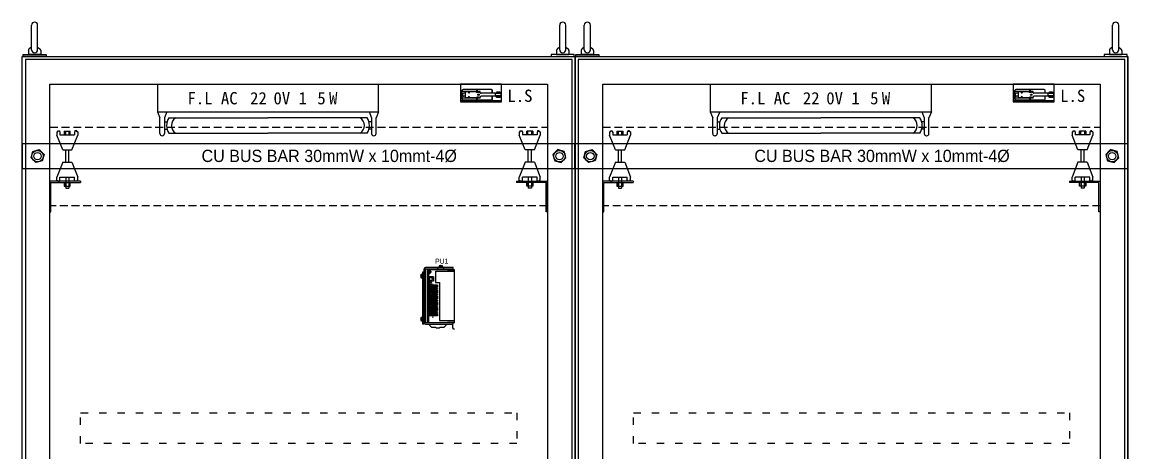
# Model space of a CAD drawing. Header units: millimetres. Extents: x 14879 to 38758, y -20740 to 1136.
# Drawn here: x 34917 to 36717, y -3165 to -2464 of the extents above; entities that cross this region are included whole.
import ezdxf
from ezdxf.enums import TextEntityAlignment as Align

# ---------------------------------------------------------------- set-up
doc = ezdxf.new("R2010")
doc.units = ezdxf.units.MM
for name, pattern in [('ACAD_ISO03W100', [30, 12, -18]), ('CENTER', [50.8, 31.75, -6.35, 6.35, -6.35]), ('DASHED', [19.05, 12.7, -6.35])]:
    doc.linetypes.add(name, pattern=pattern)
doc.layers.add('04部品記号', color=3, linetype='Continuous')
for name, color, linetype, lineweight in [('Z_OM_CENTER', 2, 'CENTER', 13), ('Z_OM_OUTLINE', 7, 'Continuous', 30), ('Z_OM_THIN_LINE', 2, 'Continuous', 13)]:
    doc.layers.add(name, color=color, linetype=linetype, lineweight=lineweight)
doc.styles.get("Standard").update_dxf_attribs({"font": ''})
doc.styles.add('ＭＳＰゴシック', font='MS PGothic.ttf')
doc.styles.get('Standard').set_extended_font_data('SimSun')

msp = doc.modelspace()

# ---------------------------------------------------------------- linework, layer by layer
for p, q in [((34932.11, -2508.55), (34932.11, -2468.55)), ((34942.11, -2508.55), (34942.11, -2468.55)), ((35792.11, -2508.55), (35792.11, -2468.55)), ((35802.11, -2508.55), (35802.11, -2468.55)), ((35832.11, -2508.55), (35832.11, -2468.55)), ((35842.11, -2508.55), (35842.11, -2468.55)), ((36692.11, -2508.55), (36692.11, -2468.55)), ((36702.11, -2508.55), (36702.11, -2468.55)), ((34917.11, -2519.49), (35817.11, -2519.49)), ((34917.11, -4519.49), (34917.11, -2519.49)), ((34917.11, -2519.49), (35817.11, -2519.49)), ((34927.11, -2509.9), (34927.11, -2516.47)), ((34947.11, -2516.47), (34927.11, -2516.47)), ((34947.11, -2516.47), (34927.11, -2516.47)), ((34927.11, -2516.47), (34947.11, -2516.47)), ((34927.11, -2516.47), (34947.11, -2516.47)), ((34932.11, -2504.57), (34928.37, -2506.99)), ((34942.11, -2504.57), (34945.86, -2506.99)), ((34947.11, -2509.9), (34947.11, -2516.47)), ((35815.83, -2516.47), (35778.4, -2516.47)), ((35778.4, -2516.47), (35778.4, -2519.49)), ((35778.4, -2519.49), (35815.83, -2519.49)), ((35787.11, -2509.9), (35787.11, -2516.47)), ((35787.11, -2516.47), (35807.11, -2516.47)), ((35787.11, -2516.47), (35807.11, -2516.47)), ((35807.11, -2516.47), (35787.11, -2516.47)), ((35807.11, -2516.47), (35787.11, -2516.47)), ((35792.11, -2504.57), (35788.37, -2506.99)), ((35802.11, -2504.57), (35805.86, -2506.99)), ((35807.11, -2509.9), (35807.11, -2516.47)), ((35815.83, -2519.49), (35815.83, -2516.47)), ((35817.11, -2519.49), (35817.11, -4474.49)), ((35817.11, -4519.49), (35817.11, -2519.49)), ((35817.11, -2519.49), (36717.11, -2519.49)), ((35817.11, -4519.49), (35817.11, -2519.49)), ((35817.11, -2519.49), (36717.11, -2519.49)), ((35827.11, -2509.9), (35827.11, -2516.47)), ((35847.11, -2516.47), (35827.11, -2516.47)), ((35847.11, -2516.47), (35827.11, -2516.47)), ((35827.11, -2516.47), (35847.11, -2516.47)), ((35827.11, -2516.47), (35847.11, -2516.47)), ((35832.11, -2504.57), (35828.37, -2506.99)), ((35842.11, -2504.57), (35845.86, -2506.99)), ((35847.11, -2509.9), (35847.11, -2516.47)), ((36715.83, -2516.47), (36678.4, -2516.47)), ((36678.4, -2516.47), (36678.4, -2519.49)), ((36678.4, -2519.49), (36715.83, -2519.49)), ((36687.11, -2509.9), (36687.11, -2516.47)), ((36687.11, -2516.47), (36707.11, -2516.47)), ((36687.11, -2516.47), (36707.11, -2516.47)), ((36707.11, -2516.47), (36687.11, -2516.47)), ((36707.11, -2516.47), (36687.11, -2516.47)), ((36692.11, -2504.57), (36688.37, -2506.99)), ((36702.11, -2504.57), (36705.86, -2506.99)), ((36707.11, -2509.9), (36707.11, -2516.47)), ((36715.83, -2519.49), (36715.83, -2516.47)), ((36717.11, -2519.49), (36717.11, -4474.49)), ((36717.11, -4519.49), (36717.11, -2519.49)), ((35812.11, -2524.49), (34922.11, -2524.49)), ((34922.11, -2524.49), (34922.11, -4514.49)), ((35812.11, -4514.49), (35812.11, -2524.49)), ((36712.11, -2524.49), (35822.11, -2524.49)), ((35822.11, -2524.49), (35822.11, -4514.49)), ((36712.11, -4514.49), (36712.11, -2524.49)), ((34962.11, -2564.49), (35772.11, -2564.49)), ((34962.11, -4474.49), (34962.11, -2564.49)), ((35137.11, -2564.49), (35137.11, -2609.49)), ((35137.11, -2564.49), (35497.11, -2564.49)), ((35497.11, -2609.49), (35497.11, -2564.49)), ((35697.21, -2564.49), (35630.31, -2564.49)), ((35630.31, -2564.49), (35630.31, -2593.31)), ((35697.21, -2593.31), (35697.21, -2564.49)), ((35772.11, -2564.49), (35772.11, -4474.49)), ((35862.11, -2564.49), (36672.11, -2564.49)), ((35862.11, -4474.49), (35862.11, -2564.49)), ((36037.11, -2564.49), (36037.11, -2609.49)), ((36037.11, -2564.49), (36397.11, -2564.49)), ((36397.11, -2609.49), (36397.11, -2564.49)), ((36597.21, -2564.49), (36530.31, -2564.49)), ((36530.31, -2564.49), (36530.31, -2593.31)), ((36597.21, -2593.31), (36597.21, -2564.49)), ((36672.11, -2564.49), (36672.11, -4474.49)), ((35630.31, -2591.31), (35697.21, -2591.31)), ((36530.31, -2591.31), (36597.21, -2591.31)), ((35137.11, -2609.49), (35497.11, -2609.49)), ((35137.11, -2609.49), (35141.12, -2619.49)), ((35152.53, -2609.49), (35148.52, -2619.49)), ((35481.7, -2609.49), (35485.71, -2619.49)), ((35497.11, -2609.49), (35493.11, -2619.49)), ((35630.31, -2593.31), (35697.21, -2593.31)), ((36037.11, -2609.49), (36397.11, -2609.49)), ((36037.11, -2609.49), (36041.12, -2619.49)), ((36052.53, -2609.49), (36048.52, -2619.49)), ((36381.7, -2609.49), (36385.71, -2619.49)), ((36397.11, -2609.49), (36393.11, -2619.49)), ((36530.31, -2593.31), (36597.21, -2593.31)), ((35141.12, -2645.13), (35141.12, -2619.49)), ((35148.52, -2619.49), (35148.52, -2645.13)), ((35148.52, -2626.12), (35152.84, -2626.12)), ((35155.81, -2619.49), (35317.11, -2619.49)), ((35478.42, -2619.49), (35317.11, -2619.49)), ((35485.71, -2626.12), (35481.38, -2626.12)), ((35485.71, -2619.49), (35485.71, -2645.13)), ((35493.11, -2645.13), (35493.11, -2619.49)), ((36041.12, -2645.13), (36041.12, -2619.49)), ((36048.52, -2619.49), (36048.52, -2645.13)), ((36048.52, -2626.12), (36052.84, -2626.12)), ((36055.81, -2619.49), (36217.11, -2619.49)), ((36378.42, -2619.49), (36217.11, -2619.49)), ((36385.71, -2626.12), (36381.38, -2626.12)), ((36385.71, -2619.49), (36385.71, -2645.13)), ((36393.11, -2645.13), (36393.11, -2619.49)), ((35148.52, -2637.86), (35152.84, -2637.86)), ((35155.81, -2644.49), (35317.11, -2644.49)), ((35478.42, -2644.49), (35317.11, -2644.49)), ((35485.71, -2637.86), (35481.38, -2637.86)), ((36048.52, -2637.86), (36052.84, -2637.86)), ((36055.81, -2644.49), (36217.11, -2644.49)), ((36378.42, -2644.49), (36217.11, -2644.49)), ((36385.71, -2637.86), (36381.38, -2637.86)), ((35816.82, -2661.88), (34916.82, -2661.88)), ((34916.82, -2661.88), (34916.82, -2701.88)), ((35145.02, -2648.63), (35144.62, -2648.63)), ((35489.21, -2648.63), (35489.61, -2648.63)), ((35816.82, -2701.88), (35816.82, -2661.88)), ((35816.82, -2661.88), (35816.82, -2701.88)), ((36716.82, -2661.88), (35816.82, -2661.88)), ((35816.82, -2661.88), (35816.82, -2701.88)), ((36045.02, -2648.63), (36044.62, -2648.63)), ((36389.21, -2648.63), (36389.61, -2648.63)), ((36716.82, -2701.88), (36716.82, -2661.88)), ((36716.82, -2661.88), (36716.82, -2701.88)), ((34916.82, -2701.88), (35816.82, -2701.88)), ((35816.82, -2701.88), (36716.82, -2701.88))]:
    msp.add_line(p, q)
at = {"color": 7, "linetype": 'Continuous'}
for p, q in [((35680.9, -2573.31), (35634.75, -2573.31)), ((35680.87, -2573.18), (35634.78, -2573.18)), ((35657.24, -2576.01), (35657.24, -2573.91)), ((35658.35, -2576.01), (35658.35, -2573.91)), ((36580.9, -2573.31), (36534.75, -2573.31)), ((36580.87, -2573.18), (36534.78, -2573.18)), ((36557.24, -2576.01), (36557.24, -2573.91)), ((36558.35, -2576.01), (36558.35, -2573.91)), ((35633.23, -2589.08), (35633.23, -2574.73)), ((35633.35, -2589.11), (35633.35, -2574.71)), ((35662.33, -2576.61), (35633.35, -2576.61)), ((35662.33, -2587.21), (35633.35, -2587.21)), ((35634.39, -2583.41), (35634.39, -2580.41)), ((35680.9, -2590.51), (35634.75, -2590.51)), ((35680.87, -2590.63), (35634.78, -2590.63)), ((35638.82, -2579.41), (35635.39, -2579.41)), ((35638.82, -2584.41), (35635.39, -2584.41)), ((35638.82, -2576.86), (35643.32, -2576.86)), ((35638.82, -2579.41), (35638.82, -2576.86)), ((35638.82, -2583.71), (35638.82, -2580.11)), ((35638.82, -2586.96), (35638.82, -2584.41)), ((35643.32, -2586.96), (35638.82, -2586.96)), ((35643.03, -2576.81), (35643.03, -2576.61)), ((35645.63, -2576.81), (35643.03, -2576.81)), ((35643.03, -2587.21), (35643.03, -2587.01)), ((35645.63, -2587.01), (35643.03, -2587.01)), ((35643.32, -2577.91), (35643.32, -2576.81)), ((35643.32, -2585.91), (35643.32, -2587.01)), ((35645.32, -2577.91), (35645.32, -2576.81)), ((35645.32, -2576.86), (35655.51, -2576.86)), ((35645.32, -2585.91), (35645.32, -2587.01)), ((35655.51, -2586.96), (35645.32, -2586.96)), ((35645.63, -2576.81), (35645.63, -2576.61)), ((35645.63, -2587.21), (35645.63, -2587.01)), ((35650.57, -2576.81), (35650.57, -2576.61)), ((35653.17, -2576.81), (35650.57, -2576.81)), ((35653.17, -2587.01), (35650.57, -2587.01)), ((35650.57, -2587.21), (35650.57, -2587.01)), ((35653.17, -2576.81), (35653.17, -2576.61)), ((35653.17, -2587.21), (35653.17, -2587.01)), ((35657.24, -2589.91), (35657.24, -2587.81)), ((35657.79, -2577.91), (35659.82, -2577.91)), ((35659.82, -2585.91), (35657.79, -2585.91)), ((35658.35, -2589.91), (35658.35, -2587.81)), ((35662.83, -2578.71), (35662.83, -2577.11)), ((35662.83, -2586.71), (35662.83, -2585.1)), ((35695.67, -2579.36), (35664.26, -2579.36)), ((35695.67, -2584.46), (35664.26, -2584.46)), ((35682.3, -2579.36), (35682.3, -2574.71)), ((35682.3, -2589.11), (35682.3, -2584.46)), ((35682.42, -2579.36), (35682.42, -2574.73)), ((35682.42, -2589.08), (35682.42, -2584.46)), ((35687.32, -2583.91), (35687.32, -2579.91)), ((35696.82, -2579.91), (35687.32, -2579.91)), ((35696.82, -2583.91), (35687.32, -2583.91)), ((35695.82, -2579.46), (35688.32, -2579.46)), ((35688.32, -2579.91), (35688.32, -2579.46)), ((35688.32, -2584.36), (35688.32, -2583.91)), ((35695.82, -2584.36), (35688.32, -2584.36)), ((35695.67, -2578.36), (35688.47, -2578.36)), ((35688.47, -2579.36), (35688.47, -2578.36)), ((35688.47, -2585.46), (35688.47, -2584.46)), ((35695.67, -2585.46), (35688.47, -2585.46)), ((35694.57, -2577.86), (35689.57, -2577.86)), ((35689.57, -2578.36), (35689.57, -2577.86)), ((35694.5, -2586.36), (35689.63, -2586.36)), ((35694.57, -2578.36), (35694.57, -2577.86)), ((35695.67, -2579.46), (35695.67, -2578.36)), ((35695.67, -2585.46), (35695.67, -2584.36)), ((35695.82, -2579.91), (35695.82, -2579.46)), ((35695.82, -2584.36), (35695.82, -2583.91)), ((35696.82, -2583.91), (35696.82, -2579.91)), ((36533.23, -2589.08), (36533.23, -2574.73)), ((36533.35, -2589.11), (36533.35, -2574.71)), ((36562.33, -2576.61), (36533.35, -2576.61)), ((36562.33, -2587.21), (36533.35, -2587.21)), ((36534.39, -2583.41), (36534.39, -2580.41)), ((36580.9, -2590.51), (36534.75, -2590.51)), ((36580.87, -2590.63), (36534.78, -2590.63)), ((36538.82, -2579.41), (36535.39, -2579.41)), ((36538.82, -2584.41), (36535.39, -2584.41)), ((36538.82, -2576.86), (36543.32, -2576.86)), ((36538.82, -2579.41), (36538.82, -2576.86)), ((36538.82, -2583.71), (36538.82, -2580.11)), ((36538.82, -2586.96), (36538.82, -2584.41)), ((36543.32, -2586.96), (36538.82, -2586.96)), ((36543.03, -2576.81), (36543.03, -2576.61)), ((36545.63, -2576.81), (36543.03, -2576.81)), ((36543.03, -2587.21), (36543.03, -2587.01)), ((36545.63, -2587.01), (36543.03, -2587.01)), ((36543.32, -2577.91), (36543.32, -2576.81)), ((36543.32, -2585.91), (36543.32, -2587.01)), ((36545.32, -2577.91), (36545.32, -2576.81)), ((36545.32, -2576.86), (36555.51, -2576.86)), ((36545.32, -2585.91), (36545.32, -2587.01)), ((36555.51, -2586.96), (36545.32, -2586.96)), ((36545.63, -2576.81), (36545.63, -2576.61)), ((36545.63, -2587.21), (36545.63, -2587.01)), ((36550.57, -2576.81), (36550.57, -2576.61)), ((36553.17, -2576.81), (36550.57, -2576.81)), ((36553.17, -2587.01), (36550.57, -2587.01)), ((36550.57, -2587.21), (36550.57, -2587.01)), ((36553.17, -2576.81), (36553.17, -2576.61)), ((36553.17, -2587.21), (36553.17, -2587.01)), ((36557.24, -2589.91), (36557.24, -2587.81)), ((36557.79, -2577.91), (36559.82, -2577.91)), ((36559.82, -2585.91), (36557.79, -2585.91)), ((36558.35, -2589.91), (36558.35, -2587.81)), ((36562.83, -2578.71), (36562.83, -2577.11)), ((36562.83, -2586.71), (36562.83, -2585.1)), ((36595.67, -2579.36), (36564.26, -2579.36)), ((36595.67, -2584.46), (36564.26, -2584.46)), ((36582.3, -2579.36), (36582.3, -2574.71)), ((36582.3, -2589.11), (36582.3, -2584.46)), ((36582.42, -2579.36), (36582.42, -2574.73)), ((36582.42, -2589.08), (36582.42, -2584.46)), ((36587.32, -2583.91), (36587.32, -2579.91)), ((36596.82, -2579.91), (36587.32, -2579.91)), ((36596.82, -2583.91), (36587.32, -2583.91)), ((36595.82, -2579.46), (36588.32, -2579.46)), ((36588.32, -2579.91), (36588.32, -2579.46)), ((36588.32, -2584.36), (36588.32, -2583.91)), ((36595.82, -2584.36), (36588.32, -2584.36)), ((36595.67, -2578.36), (36588.47, -2578.36)), ((36588.47, -2579.36), (36588.47, -2578.36)), ((36588.47, -2585.46), (36588.47, -2584.46)), ((36595.67, -2585.46), (36588.47, -2585.46)), ((36594.57, -2577.86), (36589.57, -2577.86)), ((36589.57, -2578.36), (36589.57, -2577.86)), ((36594.5, -2586.36), (36589.63, -2586.36)), ((36594.57, -2578.36), (36594.57, -2577.86)), ((36595.67, -2579.46), (36595.67, -2578.36)), ((36595.67, -2585.46), (36595.67, -2584.36)), ((36595.82, -2579.91), (36595.82, -2579.46)), ((36595.82, -2584.36), (36595.82, -2583.91)), ((36596.82, -2583.91), (36596.82, -2579.91))]:
    msp.add_line(p, q, dxfattribs=at)
at = {"color": 3}
for p, q in [((34973.37, -2642.2), (34973.37, -2647.8)), ((34973.37, -2642.2), (34974.98, -2642.2)), ((34974.98, -2640.88), (34977.59, -2640.88)), ((34974.98, -2642.2), (34974.98, -2640.88)), ((34977.59, -2640.88), (34977.59, -2642.2)), ((34977.59, -2642.2), (34978.34, -2642.2)), ((34978.34, -2642.2), (34978.34, -2647.46)), ((34985.24, -2641.46), (34985.24, -2647.46)), ((34985.24, -2641.46), (34995.24, -2641.46)), ((34987.24, -2641.46), (34987.24, -2647.46)), ((34993.24, -2647.46), (34993.24, -2641.46)), ((34995.24, -2647.46), (34995.24, -2641.46)), ((35002.9, -2642.2), (35002.14, -2642.2)), ((35002.14, -2642.2), (35002.14, -2647.46)), ((35002.9, -2640.88), (35002.9, -2642.2)), ((35005.76, -2640.88), (35002.9, -2640.88)), ((35005.76, -2642.2), (35005.76, -2640.88)), ((35007.37, -2642.2), (35005.76, -2642.2)), ((35007.37, -2642.2), (35007.37, -2647.8)), ((35007.37, -2642.2), (35007.37, -2647.8)), ((35726.26, -2642.2), (35726.26, -2647.8)), ((35726.26, -2642.2), (35726.26, -2647.8)), ((35726.26, -2642.2), (35727.87, -2642.2)), ((35727.87, -2640.88), (35730.73, -2640.88)), ((35727.87, -2642.2), (35727.87, -2640.88)), ((35730.73, -2640.88), (35730.73, -2642.2)), ((35730.73, -2642.2), (35731.49, -2642.2)), ((35731.49, -2642.2), (35731.49, -2647.46)), ((35738.39, -2647.46), (35738.39, -2641.46)), ((35748.39, -2641.46), (35738.39, -2641.46)), ((35740.39, -2647.46), (35740.39, -2641.46)), ((35746.39, -2641.46), (35746.39, -2647.46)), ((35748.39, -2641.46), (35748.39, -2647.46)), ((35756.05, -2642.2), (35755.29, -2642.2)), ((35755.29, -2642.2), (35755.29, -2647.46)), ((35758.65, -2640.88), (35756.05, -2640.88)), ((35756.05, -2640.88), (35756.05, -2642.2)), ((35758.65, -2642.2), (35758.65, -2640.88)), ((35760.26, -2642.2), (35758.65, -2642.2)), ((35760.26, -2642.2), (35760.26, -2647.8)), ((35873.37, -2642.2), (35873.37, -2647.8)), ((35873.37, -2642.2), (35874.98, -2642.2)), ((35874.98, -2640.88), (35877.59, -2640.88)), ((35874.98, -2642.2), (35874.98, -2640.88)), ((35877.59, -2640.88), (35877.59, -2642.2)), ((35877.59, -2642.2), (35878.34, -2642.2)), ((35878.34, -2642.2), (35878.34, -2647.46)), ((35885.24, -2641.46), (35885.24, -2647.46)), ((35885.24, -2641.46), (35895.24, -2641.46)), ((35887.24, -2641.46), (35887.24, -2647.46)), ((35893.24, -2647.46), (35893.24, -2641.46)), ((35895.24, -2647.46), (35895.24, -2641.46)), ((35902.9, -2642.2), (35902.14, -2642.2)), ((35902.14, -2642.2), (35902.14, -2647.46)), ((35902.9, -2640.88), (35902.9, -2642.2)), ((35905.76, -2640.88), (35902.9, -2640.88)), ((35905.76, -2642.2), (35905.76, -2640.88)), ((35907.37, -2642.2), (35905.76, -2642.2)), ((35907.37, -2642.2), (35907.37, -2647.8)), ((35907.37, -2642.2), (35907.37, -2647.8)), ((36626.26, -2642.2), (36626.26, -2647.8)), ((36626.26, -2642.2), (36626.26, -2647.8)), ((36626.26, -2642.2), (36627.87, -2642.2)), ((36627.87, -2640.88), (36630.73, -2640.88)), ((36627.87, -2642.2), (36627.87, -2640.88)), ((36630.73, -2640.88), (36630.73, -2642.2)), ((36630.73, -2642.2), (36631.49, -2642.2)), ((36631.49, -2642.2), (36631.49, -2647.46)), ((36638.39, -2647.46), (36638.39, -2641.46)), ((36648.39, -2641.46), (36638.39, -2641.46)), ((36640.39, -2647.46), (36640.39, -2641.46)), ((36646.39, -2641.46), (36646.39, -2647.46)), ((36648.39, -2641.46), (36648.39, -2647.46)), ((36656.05, -2642.2), (36655.29, -2642.2)), ((36655.29, -2642.2), (36655.29, -2647.46)), ((36658.65, -2640.88), (36656.05, -2640.88)), ((36656.05, -2640.88), (36656.05, -2642.2)), ((36658.65, -2642.2), (36658.65, -2640.88)), ((36660.26, -2642.2), (36658.65, -2642.2)), ((36660.26, -2642.2), (36660.26, -2647.8)), ((34982.87, -2671.88), (34973.37, -2647.8)), ((34978.34, -2647.46), (35002.14, -2647.46)), ((34997.87, -2671.88), (35007.37, -2647.8)), ((35735.76, -2671.88), (35726.26, -2647.8)), ((35755.29, -2647.46), (35731.49, -2647.46)), ((35750.76, -2671.88), (35760.26, -2647.8)), ((35882.87, -2671.88), (35873.37, -2647.8)), ((35878.34, -2647.46), (35902.14, -2647.46)), ((35897.87, -2671.88), (35907.37, -2647.8)), ((36635.76, -2671.88), (36626.26, -2647.8)), ((36655.29, -2647.46), (36631.49, -2647.46)), ((36650.76, -2671.88), (36660.26, -2647.8)), ((34982.87, -2671.88), (34997.87, -2671.88)), ((34987.74, -2691.88), (34987.74, -2671.88)), ((34992.74, -2691.88), (34992.74, -2671.88)), ((35750.76, -2671.88), (35735.76, -2671.88)), ((35740.89, -2691.88), (35740.89, -2671.88)), ((35745.89, -2691.88), (35745.89, -2671.88)), ((35882.87, -2671.88), (35897.87, -2671.88)), ((35887.74, -2691.88), (35887.74, -2671.88)), ((35892.74, -2691.88), (35892.74, -2671.88)), ((36650.76, -2671.88), (36635.76, -2671.88)), ((36640.89, -2691.88), (36640.89, -2671.88)), ((36645.89, -2691.88), (36645.89, -2671.88)), ((34982.87, -2691.88), (34973.37, -2715.95)), ((34982.87, -2691.88), (34997.87, -2691.88)), ((34997.87, -2691.88), (35007.37, -2715.95)), ((35735.76, -2691.88), (35726.26, -2715.95)), ((35750.76, -2691.88), (35735.76, -2691.88)), ((35750.76, -2691.88), (35760.26, -2715.95)), ((35882.87, -2691.88), (35873.37, -2715.95)), ((35882.87, -2691.88), (35897.87, -2691.88)), ((35897.87, -2691.88), (35907.37, -2715.95)), ((36635.76, -2691.88), (36626.26, -2715.95)), ((36650.76, -2691.88), (36635.76, -2691.88)), ((36650.76, -2691.88), (36660.26, -2715.95)), ((34973.37, -2721.55), (34973.37, -2715.95)), ((34978.34, -2721.55), (34978.34, -2716.29)), ((34978.34, -2716.29), (35002.14, -2716.29)), ((34987.74, -2716.29), (34987.74, -2733.88)), ((34992.74, -2716.29), (34992.74, -2733.88)), ((35002.14, -2721.55), (35002.14, -2716.29)), ((35007.37, -2721.55), (35007.37, -2715.95)), ((35007.37, -2721.55), (35007.37, -2715.95)), ((35726.26, -2721.55), (35726.26, -2715.95)), ((35726.26, -2721.55), (35726.26, -2715.95)), ((35731.49, -2721.55), (35731.49, -2716.29)), ((35755.29, -2716.29), (35731.49, -2716.29)), ((35740.89, -2716.29), (35740.89, -2733.88)), ((35745.89, -2716.29), (35745.89, -2733.88)), ((35755.29, -2721.55), (35755.29, -2716.29)), ((35760.26, -2721.55), (35760.26, -2715.95)), ((35873.37, -2721.55), (35873.37, -2715.95)), ((35878.34, -2721.55), (35878.34, -2716.29)), ((35878.34, -2716.29), (35902.14, -2716.29)), ((35887.74, -2716.29), (35887.74, -2733.88)), ((35892.74, -2716.29), (35892.74, -2733.88)), ((35902.14, -2721.55), (35902.14, -2716.29)), ((35907.37, -2721.55), (35907.37, -2715.95)), ((35907.37, -2721.55), (35907.37, -2715.95)), ((36626.26, -2721.55), (36626.26, -2715.95)), ((36626.26, -2721.55), (36626.26, -2715.95)), ((36631.49, -2721.55), (36631.49, -2716.29)), ((36655.29, -2716.29), (36631.49, -2716.29)), ((36640.89, -2716.29), (36640.89, -2733.88)), ((36645.89, -2716.29), (36645.89, -2733.88)), ((36655.29, -2721.55), (36655.29, -2716.29)), ((36660.26, -2721.55), (36660.26, -2715.95)), ((35011.82, -2722.88), (34961.82, -2722.88)), ((34961.82, -2722.88), (34961.82, -2772.88)), ((34963.82, -2772.88), (34963.82, -2724.88)), ((34963.82, -2724.88), (35011.82, -2724.88)), ((34973.37, -2721.55), (34974.98, -2721.55)), ((34974.98, -2721.55), (34974.98, -2722.88)), ((34974.98, -2722.88), (34977.59, -2722.88)), ((34977.59, -2722.88), (34977.59, -2721.55)), ((34977.59, -2721.55), (34978.34, -2721.55)), ((34985.24, -2724.88), (34985.24, -2730.88)), ((34985.24, -2730.88), (34995.24, -2730.88)), ((34987.24, -2724.88), (34987.24, -2730.88)), ((34987.74, -2733.88), (34992.74, -2733.88)), ((34993.24, -2724.88), (34993.24, -2730.88)), ((34995.24, -2730.88), (34995.24, -2724.88)), ((35002.9, -2721.55), (35002.14, -2721.55)), ((35002.9, -2722.88), (35002.9, -2721.55)), ((35005.76, -2722.88), (35002.9, -2722.88)), ((35005.76, -2721.55), (35005.76, -2722.88)), ((35007.37, -2721.55), (35005.76, -2721.55)), ((35011.82, -2722.88), (35011.82, -2724.88)), ((35721.82, -2722.88), (35771.82, -2722.88)), ((35721.82, -2722.88), (35721.82, -2724.88)), ((35769.82, -2724.88), (35721.82, -2724.88)), ((35726.26, -2721.55), (35727.87, -2721.55)), ((35727.87, -2721.55), (35727.87, -2722.88)), ((35727.87, -2722.88), (35730.73, -2722.88)), ((35730.73, -2721.55), (35731.49, -2721.55)), ((35730.73, -2722.88), (35730.73, -2721.55)), ((35738.39, -2730.88), (35738.39, -2724.88)), ((35748.39, -2730.88), (35738.39, -2730.88)), ((35740.39, -2724.88), (35740.39, -2730.88)), ((35745.89, -2733.88), (35740.89, -2733.88)), ((35746.39, -2724.88), (35746.39, -2730.88)), ((35748.39, -2724.88), (35748.39, -2730.88)), ((35756.05, -2721.55), (35755.29, -2721.55)), ((35756.05, -2722.88), (35756.05, -2721.55)), ((35758.65, -2722.88), (35756.05, -2722.88)), ((35760.26, -2721.55), (35758.65, -2721.55)), ((35758.65, -2721.55), (35758.65, -2722.88)), ((35769.82, -2772.88), (35769.82, -2724.88)), ((35771.82, -2722.88), (35771.82, -2772.88)), ((35911.82, -2722.88), (35861.82, -2722.88)), ((35861.82, -2722.88), (35861.82, -2772.88)), ((35863.82, -2772.88), (35863.82, -2724.88)), ((35863.82, -2724.88), (35911.82, -2724.88)), ((35873.37, -2721.55), (35874.98, -2721.55)), ((35874.98, -2721.55), (35874.98, -2722.88)), ((35874.98, -2722.88), (35877.59, -2722.88)), ((35877.59, -2722.88), (35877.59, -2721.55)), ((35877.59, -2721.55), (35878.34, -2721.55)), ((35885.24, -2724.88), (35885.24, -2730.88)), ((35885.24, -2730.88), (35895.24, -2730.88)), ((35887.24, -2724.88), (35887.24, -2730.88)), ((35887.74, -2733.88), (35892.74, -2733.88)), ((35893.24, -2724.88), (35893.24, -2730.88)), ((35895.24, -2730.88), (35895.24, -2724.88)), ((35902.9, -2721.55), (35902.14, -2721.55)), ((35902.9, -2722.88), (35902.9, -2721.55)), ((35905.76, -2722.88), (35902.9, -2722.88)), ((35905.76, -2721.55), (35905.76, -2722.88)), ((35907.37, -2721.55), (35905.76, -2721.55)), ((35911.82, -2722.88), (35911.82, -2724.88)), ((36621.82, -2722.88), (36671.82, -2722.88)), ((36621.82, -2722.88), (36621.82, -2724.88)), ((36669.82, -2724.88), (36621.82, -2724.88)), ((36626.26, -2721.55), (36627.87, -2721.55)), ((36627.87, -2721.55), (36627.87, -2722.88)), ((36627.87, -2722.88), (36630.73, -2722.88)), ((36630.73, -2721.55), (36631.49, -2721.55)), ((36630.73, -2722.88), (36630.73, -2721.55)), ((36638.39, -2730.88), (36638.39, -2724.88)), ((36648.39, -2730.88), (36638.39, -2730.88)), ((36640.39, -2724.88), (36640.39, -2730.88)), ((36645.89, -2733.88), (36640.89, -2733.88)), ((36646.39, -2724.88), (36646.39, -2730.88)), ((36648.39, -2724.88), (36648.39, -2730.88)), ((36656.05, -2721.55), (36655.29, -2721.55)), ((36656.05, -2722.88), (36656.05, -2721.55)), ((36658.65, -2722.88), (36656.05, -2722.88)), ((36660.26, -2721.55), (36658.65, -2721.55)), ((36658.65, -2721.55), (36658.65, -2722.88)), ((36669.82, -2772.88), (36669.82, -2724.88)), ((36671.82, -2722.88), (36671.82, -2772.88)), ((34961.82, -2772.88), (34963.82, -2772.88)), ((35771.82, -2772.88), (35769.82, -2772.88)), ((35861.82, -2772.88), (35863.82, -2772.88)), ((36671.82, -2772.88), (36669.82, -2772.88))]:
    msp.add_line(p, q, dxfattribs=at)
for points in [[(34918.4, -2516.47), (34955.83, -2516.47), (34955.83, -2519.49), (34918.4, -2519.49)], [(35818.4, -2516.47), (35855.83, -2516.47), (35855.83, -2519.49), (35818.4, -2519.49)]]:
    msp.add_lwpolyline(points, close=True)
at = {"color": 1, "linetype": 'DASHED'}
for points in [[(34962.11, -2634.49), (35772.11, -2634.49), (35772.11, -2762.85), (34962.11, -2762.85)], [(35862.11, -2634.49), (36672.11, -2634.49), (36672.11, -2762.85), (35862.11, -2762.85)]]:
    msp.add_lwpolyline(points, close=True, dxfattribs=at)
at = {"color": 4}
for points in [[(34952.58, -2679.03), (34949.73, -2689.65), (34939.1, -2692.5), (34931.33, -2684.72), (34934.17, -2674.1), (34944.8, -2671.25)], [(35781.06, -2679.03), (35783.9, -2689.65), (35794.53, -2692.5), (35802.31, -2684.72), (35799.46, -2674.1), (35788.83, -2671.25)], [(35852.58, -2679.03), (35849.73, -2689.65), (35839.1, -2692.5), (35831.33, -2684.72), (35834.17, -2674.1), (35844.8, -2671.25)], [(36681.06, -2679.03), (36683.9, -2689.65), (36694.53, -2692.5), (36702.31, -2684.72), (36699.46, -2674.1), (36688.83, -2671.25)]]:
    msp.add_lwpolyline(points, close=True, dxfattribs=at)
at = {"color": 1, "linetype": 'ACAD_ISO03W100'}
for points in [[(35012.11, -3149.9), (35012.11, -3099.9), (35722.12, -3099.9), (35722.12, -3149.9)], [(35912.11, -3149.9), (35912.11, -3099.9), (36622.12, -3099.9), (36622.12, -3149.9)]]:
    msp.add_lwpolyline(points, close=True, dxfattribs=at)
at = {"color": 7, "linetype": 'Continuous'}
for centre in [(35659.82, -2581.91), (36559.82, -2581.91)]:
    msp.add_circle(centre, 1.2, dxfattribs=at)
at = {"color": 4}
for centre, radius in [((34941.95, -2681.88), 9.28), ((34941.95, -2681.88), 6), ((35791.68, -2681.88), 9.28), ((35791.68, -2681.88), 6), ((35841.95, -2681.88), 9.28), ((35841.95, -2681.88), 6), ((36691.68, -2681.88), 9.28), ((36691.68, -2681.88), 6)]:
    msp.add_circle(centre, radius, dxfattribs=at)
for centre, radius, start, end in [((34937.11, -2468.55), 5, 0, 180), ((35797.11, -2468.55), 5, 0, 180), ((35837.11, -2468.55), 5, 0, 180), ((36697.11, -2468.55), 5, 0, 180), ((34931.11, -2509.9), 4, 133.28833, 180), ((34931.11, -2509.9), 4, 133.28833, 180), ((34937.11, -2508.55), 5, 180, 0), ((34943.11, -2509.9), 4, 0, 46.71167), ((35791.11, -2509.9), 4, 133.28833, 180), ((35797.11, -2508.55), 5, 180, 0), ((35803.11, -2509.9), 4, 0, 46.71167), ((35803.11, -2509.9), 4, 0, 46.71167), ((35831.11, -2509.9), 4, 133.28833, 180), ((35831.11, -2509.9), 4, 133.28833, 180), ((35837.11, -2508.55), 5, 180, 0), ((35843.11, -2509.9), 4, 0, 46.71167), ((36691.11, -2509.9), 4, 133.28833, 180), ((36697.11, -2508.55), 5, 180, 0), ((36703.11, -2509.9), 4, 0, 46.71167), ((36703.11, -2509.9), 4, 0, 46.71167), ((35174.84, -2631.99), 22.77, 146.69978, 213.30022), ((35174.84, -2631.99), 14.77, 122.17256, 237.82744), ((35459.39, -2631.99), 14.77, 302.17256, 57.82744), ((35459.39, -2631.99), 22.77, 326.69978, 33.30022), ((36074.84, -2631.99), 22.77, 146.69978, 213.30022), ((36074.84, -2631.99), 14.77, 122.17256, 237.82744), ((36359.39, -2631.99), 14.77, 302.17256, 57.82744), ((36359.39, -2631.99), 22.77, 326.69978, 33.30022), ((35144.62, -2645.13), 3.5, 180, 270), ((35145.02, -2645.13), 3.5, 270, 0), ((35489.21, -2645.13), 3.5, 180, 270), ((35489.61, -2645.13), 3.5, 270, 0), ((36044.62, -2645.13), 3.5, 180, 270), ((36045.02, -2645.13), 3.5, 270, 0), ((36389.21, -2645.13), 3.5, 180, 270), ((36389.61, -2645.13), 3.5, 270, 0)]:
    msp.add_arc(centre, radius, start, end)
at = {"color": 7, "linetype": 'Continuous'}
for centre, radius, start, end in [((35634.78, -2574.73), 1.55, 89.99998, 179.99996), ((35634.75, -2574.71), 1.4, 89.99998, 179.99996), ((35680.87, -2574.73), 1.55, 0, 89.99998), ((35680.9, -2574.71), 1.4, 0, 89.99998), ((36534.78, -2574.73), 1.55, 89.99998, 179.99996), ((36534.75, -2574.71), 1.4, 89.99998, 179.99996), ((36580.87, -2574.73), 1.55, 0, 89.99998), ((36580.9, -2574.71), 1.4, 0, 89.99998), ((35634.78, -2589.08), 1.55, 179.99996, 270), ((35634.75, -2589.11), 1.4, 179.99996, 270), ((35635.39, -2580.41), 1, 89.99998, 179.99996), ((35635.39, -2583.41), 1, 179.99996, 270), ((35644.32, -2577.91), 1, 180.00004, 359.99998), ((35644.32, -2585.91), 1, 0, 179.99996), ((35657.79, -2574.91), 3, 220.54153, 270.00002), ((35657.79, -2588.91), 3, 89.99998, 139.45847), ((35659.82, -2583.91), 6, 53.77136, 89.99998), ((35659.82, -2579.91), 6, 270.00002, 306.22844), ((35662.33, -2577.11), 0.5, 0, 89.99998), ((35662.33, -2586.71), 0.5, 270.00002, 0), ((35664.26, -2577.86), 1.5, 233.77144, 270.00007), ((35664.26, -2585.96), 1.5, 89.99993, 126.2284), ((35680.87, -2589.08), 1.55, 270.00002, 0), ((35680.9, -2589.11), 1.4, 270.00002, 0), ((35687.05, -2577.86), 1.5, 270.00002, 340.52878), ((35687.05, -2585.96), 1.5, 19.47122, 89.99998), ((35690.07, -2585.46), 1, 180.00004, 244.15928), ((35694.07, -2585.46), 1, 295.84075, 359.99998), ((36534.78, -2589.08), 1.55, 179.99996, 270), ((36534.75, -2589.11), 1.4, 179.99996, 270), ((36535.39, -2580.41), 1, 89.99998, 179.99996), ((36535.39, -2583.41), 1, 179.99996, 270), ((36544.32, -2577.91), 1, 180.00004, 359.99998), ((36544.32, -2585.91), 1, 0, 179.99996), ((36557.79, -2574.91), 3, 220.54153, 270.00002), ((36557.79, -2588.91), 3, 89.99998, 139.45847), ((36559.82, -2583.91), 6, 53.77136, 89.99998), ((36559.82, -2579.91), 6, 270.00002, 306.22844), ((36562.33, -2577.11), 0.5, 0, 89.99998), ((36562.33, -2586.71), 0.5, 270.00002, 0), ((36564.26, -2577.86), 1.5, 233.77144, 270.00007), ((36564.26, -2585.96), 1.5, 89.99993, 126.2284), ((36580.87, -2589.08), 1.55, 270.00002, 0), ((36580.9, -2589.11), 1.4, 270.00002, 0), ((36587.05, -2577.86), 1.5, 270.00002, 340.52878), ((36587.05, -2585.96), 1.5, 19.47122, 89.99998), ((36590.07, -2585.46), 1, 180.00004, 244.15928), ((36594.07, -2585.46), 1, 295.84075, 359.99998)]:
    msp.add_arc(centre, radius, start, end, dxfattribs=at)
at = {"layer": 'Z_OM_CENTER', "ltscale": 5}
for p, q in [((35577.39, -2897.89), (35594.05, -2897.89)), ((35585.72, -2945.31), (35585.72, -2890.18)), ((35577.39, -2907.39), (35594.05, -2907.39)), ((35577.39, -2916.89), (35594.05, -2916.89)), ((35577.39, -2926.39), (35594.05, -2926.39)), ((35577.39, -2935.89), (35594.05, -2935.89))]:
    msp.add_line(p, q, dxfattribs=at)
at = {"layer": 'Z_OM_OUTLINE'}
for p, q in [((35601.57, -2862.19), (35595.67, -2862.19)), ((35595.87, -2861.45), (35595.87, -2862.19)), ((35598.62, -2860.19), (35597.12, -2861.09)), ((35598.42, -2862.19), (35598.82, -2862.89)), ((35598.62, -2860.19), (35600.12, -2861.09)), ((35601.37, -2861.45), (35601.37, -2862.19)), ((35565.82, -2877.39), (35566.72, -2875.89)), ((35565.82, -2877.39), (35566.72, -2878.89)), ((35567.08, -2874.64), (35567.82, -2874.64)), ((35567.08, -2880.14), (35567.82, -2880.14)), ((35567.82, -2874.44), (35567.82, -2880.34)), ((35567.82, -2877.59), (35568.52, -2877.19)), ((35568.52, -2880.39), (35568.52, -2874.39)), ((35569.02, -2874.39), (35568.52, -2874.39)), ((35568.52, -2880.39), (35569.02, -2880.39)), ((35569.02, -2870.39), (35570.62, -2870.39)), ((35569.02, -2955.39), (35569.02, -2870.39)), ((35570.62, -2866.39), (35570.62, -2955.39)), ((35572.62, -2952.39), (35572.62, -2866.39)), ((35618.62, -2863.39), (35573.62, -2863.39)), ((35573.62, -2865.39), (35573.62, -2953.39)), ((35573.62, -2865.39), (35618.62, -2865.39)), ((35576.62, -2865.39), (35576.62, -2953.39)), ((35578.22, -2865.39), (35578.22, -2953.39)), ((35578.22, -2873.39), (35580.22, -2873.39)), ((35586.42, -2878.39), (35578.22, -2878.39)), ((35620.62, -2867.39), (35580.22, -2867.39)), ((35580.22, -2867.39), (35580.22, -2873.39)), ((35582.22, -2869.39), (35580.22, -2869.39)), ((35580.22, -2871.39), (35582.22, -2871.39)), ((35582.22, -2869.39), (35582.22, -2871.39)), ((35586.42, -2878.39), (35586.42, -2885.39)), ((35589.62, -2869.39), (35620.62, -2869.39)), ((35589.62, -2869.39), (35589.62, -2887.89)), ((35593.22, -2865.39), (35593.22, -2867.39)), ((35593.62, -2865.39), (35593.62, -2863.39)), ((35595.62, -2862.89), (35601.62, -2862.89)), ((35595.62, -2862.89), (35595.62, -2863.39)), ((35601.62, -2863.39), (35601.62, -2862.89)), ((35603.62, -2865.39), (35603.62, -2863.39)), ((35604.22, -2865.39), (35604.22, -2867.39)), ((35609.12, -2867.39), (35609.12, -2867.89)), ((35609.12, -2867.89), (35620.12, -2867.89)), ((35618.22, -2865.39), (35618.22, -2867.39)), ((35618.62, -2865.39), (35618.62, -2863.39)), ((35620.12, -2867.89), (35620.12, -2869.39)), ((35620.62, -2953.39), (35620.62, -2867.39)), ((35586.42, -2885.39), (35578.22, -2885.39)), ((35580.42, -2886.99), (35578.22, -2886.99)), ((35580.42, -2890.79), (35578.22, -2890.79)), ((35593.22, -2891.89), (35578.22, -2891.89)), ((35593.22, -2893.79), (35578.22, -2893.79)), ((35579.22, -2895.64), (35578.22, -2895.64)), ((35579.22, -2896.39), (35578.22, -2896.39)), ((35579.22, -2900.14), (35579.22, -2895.64)), ((35579.97, -2901.99), (35579.97, -2893.79)), ((35580.42, -2886.99), (35580.42, -2890.79)), ((35582.12, -2887.29), (35580.42, -2887.29)), ((35580.42, -2890.49), (35582.12, -2890.49)), ((35581.82, -2895.64), (35581.22, -2895.64)), ((35581.22, -2895.64), (35581.22, -2900.14)), ((35581.82, -2893.99), (35581.82, -2901.79)), ((35589.62, -2893.99), (35581.82, -2893.99)), ((35581.87, -2893.79), (35581.87, -2893.99)), ((35587.84, -2895.77), (35583.6, -2900.01)), ((35587.06, -2899.23), (35584.38, -2896.54)), ((35589.57, -2893.99), (35589.57, -2893.79)), ((35589.62, -2887.89), (35596.62, -2887.89)), ((35589.62, -2901.79), (35589.62, -2893.99)), ((35590.22, -2895.64), (35589.62, -2895.64)), ((35590.22, -2900.14), (35590.22, -2895.64)), ((35591.47, -2893.79), (35591.47, -2901.99)), ((35592.22, -2895.64), (35592.22, -2900.14)), ((35593.22, -2895.64), (35592.22, -2895.64)), ((35593.22, -2891.89), (35593.22, -2895.64)), ((35596.62, -2887.89), (35596.62, -2949.89)), ((35579.22, -2899.39), (35578.22, -2899.39)), ((35578.22, -2900.14), (35579.22, -2900.14)), ((35593.22, -2901.99), (35578.22, -2901.99)), ((35578.22, -2903.29), (35593.22, -2903.29)), ((35579.22, -2905.14), (35578.22, -2905.14)), ((35578.22, -2905.89), (35579.22, -2905.89)), ((35579.22, -2908.89), (35578.22, -2908.89)), ((35578.22, -2909.64), (35579.22, -2909.64)), ((35593.22, -2911.49), (35578.22, -2911.49)), ((35578.22, -2912.79), (35593.22, -2912.79)), ((35579.22, -2914.64), (35578.22, -2914.64)), ((35578.22, -2915.39), (35579.22, -2915.39)), ((35579.22, -2903.29), (35579.22, -2901.99)), ((35579.22, -2909.64), (35579.22, -2905.14)), ((35579.22, -2912.79), (35579.22, -2911.49)), ((35579.22, -2919.14), (35579.22, -2914.64)), ((35579.97, -2911.49), (35579.97, -2903.29)), ((35579.97, -2920.99), (35579.97, -2912.79)), ((35581.22, -2900.14), (35581.82, -2900.14)), ((35581.82, -2905.14), (35581.22, -2905.14)), ((35581.22, -2905.14), (35581.22, -2909.64)), ((35581.22, -2909.64), (35581.82, -2909.64)), ((35581.82, -2914.64), (35581.22, -2914.64)), ((35581.22, -2914.64), (35581.22, -2919.14)), ((35581.82, -2901.79), (35589.62, -2901.79)), ((35581.82, -2903.49), (35581.82, -2911.29)), ((35589.62, -2903.49), (35581.82, -2903.49)), ((35581.82, -2911.29), (35589.62, -2911.29)), ((35581.82, -2912.99), (35581.82, -2920.79)), ((35589.62, -2912.99), (35581.82, -2912.99)), ((35581.87, -2901.79), (35581.87, -2901.99)), ((35581.87, -2903.29), (35581.87, -2903.49)), ((35581.87, -2911.29), (35581.87, -2911.49)), ((35581.87, -2912.79), (35581.87, -2912.99)), ((35587.84, -2905.27), (35583.6, -2909.51)), ((35587.84, -2914.77), (35583.6, -2919.01)), ((35587.06, -2908.73), (35584.38, -2906.04)), ((35587.06, -2918.23), (35584.38, -2915.54)), ((35589.57, -2901.99), (35589.57, -2901.79)), ((35589.57, -2903.49), (35589.57, -2903.29)), ((35589.57, -2911.49), (35589.57, -2911.29)), ((35589.57, -2912.99), (35589.57, -2912.79)), ((35589.62, -2900.14), (35590.22, -2900.14)), ((35589.62, -2911.29), (35589.62, -2903.49)), ((35590.22, -2905.14), (35589.62, -2905.14)), ((35589.62, -2909.64), (35590.22, -2909.64)), ((35589.62, -2920.79), (35589.62, -2912.99)), ((35590.22, -2914.64), (35589.62, -2914.64)), ((35590.22, -2909.64), (35590.22, -2905.14)), ((35590.22, -2919.14), (35590.22, -2914.64)), ((35591.47, -2903.29), (35591.47, -2911.49)), ((35591.47, -2912.79), (35591.47, -2920.99)), ((35592.22, -2900.14), (35593.22, -2900.14)), ((35592.22, -2903.29), (35592.22, -2901.99)), ((35592.22, -2905.14), (35592.22, -2909.64)), ((35593.22, -2905.14), (35592.22, -2905.14)), ((35592.22, -2909.64), (35593.22, -2909.64)), ((35592.22, -2912.79), (35592.22, -2911.49)), ((35592.22, -2914.64), (35592.22, -2919.14)), ((35593.22, -2914.64), (35592.22, -2914.64)), ((35593.22, -2900.14), (35593.22, -2905.14)), ((35593.22, -2909.64), (35593.22, -2914.64)), ((35579.22, -2918.39), (35578.22, -2918.39)), ((35578.22, -2919.14), (35579.22, -2919.14)), ((35593.22, -2920.99), (35578.22, -2920.99)), ((35578.22, -2922.29), (35593.22, -2922.29)), ((35579.22, -2924.14), (35578.22, -2924.14)), ((35578.22, -2924.89), (35579.22, -2924.89)), ((35579.22, -2927.89), (35578.22, -2927.89)), ((35578.22, -2928.64), (35579.22, -2928.64)), ((35593.22, -2930.49), (35578.22, -2930.49)), ((35578.22, -2931.79), (35593.22, -2931.79)), ((35579.22, -2933.64), (35578.22, -2933.64)), ((35578.22, -2934.39), (35579.22, -2934.39)), ((35579.22, -2922.29), (35579.22, -2920.99)), ((35579.22, -2928.64), (35579.22, -2924.14)), ((35579.22, -2931.79), (35579.22, -2930.49)), ((35579.22, -2938.14), (35579.22, -2933.64)), ((35579.97, -2930.49), (35579.97, -2922.29)), ((35579.97, -2939.99), (35579.97, -2931.79)), ((35581.22, -2919.14), (35581.82, -2919.14)), ((35581.82, -2924.14), (35581.22, -2924.14)), ((35581.22, -2924.14), (35581.22, -2928.64)), ((35581.22, -2928.64), (35581.82, -2928.64)), ((35581.82, -2933.64), (35581.22, -2933.64)), ((35581.22, -2933.64), (35581.22, -2938.14)), ((35581.82, -2920.79), (35589.62, -2920.79)), ((35581.82, -2922.49), (35581.82, -2930.29)), ((35589.62, -2922.49), (35581.82, -2922.49)), ((35581.82, -2930.29), (35589.62, -2930.29)), ((35581.82, -2931.99), (35581.82, -2939.79)), ((35589.62, -2931.99), (35581.82, -2931.99)), ((35581.87, -2920.79), (35581.87, -2920.99)), ((35581.87, -2922.29), (35581.87, -2922.49)), ((35581.87, -2930.29), (35581.87, -2930.49)), ((35581.87, -2931.79), (35581.87, -2931.99)), ((35587.84, -2924.27), (35583.6, -2928.51)), ((35587.84, -2933.77), (35583.6, -2938.01)), ((35587.06, -2927.73), (35584.38, -2925.04)), ((35589.57, -2920.99), (35589.57, -2920.79)), ((35589.57, -2922.49), (35589.57, -2922.29)), ((35589.57, -2930.49), (35589.57, -2930.29)), ((35589.57, -2931.99), (35589.57, -2931.79)), ((35589.62, -2919.14), (35590.22, -2919.14)), ((35589.62, -2930.29), (35589.62, -2922.49)), ((35590.22, -2924.14), (35589.62, -2924.14)), ((35589.62, -2928.64), (35590.22, -2928.64)), ((35589.62, -2939.79), (35589.62, -2931.99)), ((35590.22, -2933.64), (35589.62, -2933.64)), ((35590.22, -2928.64), (35590.22, -2924.14)), ((35590.22, -2938.14), (35590.22, -2933.64)), ((35591.47, -2922.29), (35591.47, -2930.49)), ((35591.47, -2931.79), (35591.47, -2939.99)), ((35592.22, -2919.14), (35593.22, -2919.14)), ((35592.22, -2922.29), (35592.22, -2920.99)), ((35592.22, -2924.14), (35592.22, -2928.64)), ((35593.22, -2924.14), (35592.22, -2924.14)), ((35592.22, -2928.64), (35593.22, -2928.64)), ((35592.22, -2930.49), (35592.22, -2931.79)), ((35592.22, -2933.64), (35592.22, -2938.14)), ((35593.22, -2933.64), (35592.22, -2933.64)), ((35593.22, -2919.14), (35593.22, -2924.14)), ((35593.22, -2928.64), (35593.22, -2933.64)), ((35565.82, -2947.39), (35566.72, -2945.89)), ((35565.82, -2947.39), (35566.72, -2948.89)), ((35567.08, -2944.64), (35567.82, -2944.64)), ((35567.08, -2950.14), (35567.82, -2950.14)), ((35567.82, -2944.44), (35567.82, -2950.34)), ((35567.82, -2947.59), (35568.52, -2947.19)), ((35568.52, -2950.39), (35568.52, -2944.39)), ((35569.02, -2944.39), (35568.52, -2944.39)), ((35568.52, -2950.39), (35569.02, -2950.39)), ((35573.62, -2943.39), (35572.62, -2943.39)), ((35578.22, -2944.39), (35576.62, -2944.39)), ((35578.22, -2937.39), (35579.22, -2937.39)), ((35578.22, -2938.14), (35579.22, -2938.14)), ((35578.22, -2939.99), (35593.22, -2939.99)), ((35593.22, -2941.89), (35578.22, -2941.89)), ((35581.22, -2938.14), (35581.82, -2938.14)), ((35581.82, -2939.79), (35589.62, -2939.79)), ((35581.87, -2939.79), (35581.87, -2939.99)), ((35587.06, -2937.23), (35584.38, -2934.54)), ((35589.57, -2939.99), (35589.57, -2939.79)), ((35589.62, -2938.14), (35590.22, -2938.14)), ((35592.22, -2938.14), (35593.22, -2938.14)), ((35593.22, -2938.14), (35593.22, -2941.89)), ((35596.62, -2949.89), (35620.62, -2949.89)), ((35620.12, -2949.89), (35620.12, -2952.89)), ((35570.62, -2955.39), (35569.02, -2955.39)), ((35620.62, -2953.39), (35573.62, -2953.39)), ((35573.62, -2955.39), (35618.62, -2955.39)), ((35580.82, -2957.89), (35580.82, -2955.39)), ((35583.82, -2960.89), (35580.82, -2957.89)), ((35590.12, -2960.89), (35583.82, -2960.89)), ((35591.62, -2962.39), (35590.12, -2960.89)), ((35595.62, -2962.39), (35591.62, -2962.39)), ((35597.12, -2960.89), (35595.62, -2962.39)), ((35603.42, -2960.89), (35597.12, -2960.89)), ((35606.42, -2957.89), (35603.42, -2960.89)), ((35606.42, -2955.39), (35606.42, -2957.89)), ((35620.12, -2952.89), (35609.12, -2952.89)), ((35609.12, -2952.89), (35609.12, -2953.39)), ((35618.15, -2961.66), (35618.15, -2956.66)), ((35618.15, -2961.66), (35618.15, -2963.66)), ((35618.62, -2955.39), (35618.62, -2953.39)), ((35620.55, -2963.76), (35618.92, -2963.76)), ((35620.15, -2963.76), (35620.15, -2963.66)), ((35620.25, -2963.66), (35620.25, -2963.76))]:
    msp.add_line(p, q, dxfattribs=at)
at = {"layer": 'Z_OM_OUTLINE', "ltscale": 5}
for p, q in [((35595.67, -2862.19), (35595.67, -2862.89)), ((35601.57, -2862.19), (35601.57, -2862.89)), ((35567.82, -2874.44), (35568.52, -2874.44)), ((35567.82, -2880.34), (35568.52, -2880.34)), ((35567.82, -2944.44), (35568.52, -2944.44)), ((35567.82, -2950.34), (35568.52, -2950.34))]:
    msp.add_line(p, q, dxfattribs=at)
at = {"layer": 'Z_OM_OUTLINE'}
for centre, radius in [((35582.29, -2881.89), 2.6), ((35585.72, -2897.89), 3.3), ((35585.72, -2897.89), 3), ((35585.72, -2907.39), 3.3), ((35585.72, -2916.89), 3.3), ((35585.72, -2907.39), 3), ((35585.72, -2916.89), 3), ((35585.72, -2926.39), 3.3), ((35585.72, -2935.89), 3.3), ((35585.72, -2926.39), 3), ((35585.72, -2935.89), 3)]:
    msp.add_circle(centre, radius, dxfattribs=at)
for centre, radius, start, end in [((35596.87, -2861.45), 1, 106.95776, 180), ((35598.62, -2867.19), 7, 73.04224, 106.95776), ((35600.37, -2861.45), 1, 0, 73.04224), ((35572.82, -2877.39), 7, 163.04224, 196.95776), ((35567.08, -2875.64), 1, 90, 163.04224), ((35567.08, -2879.14), 1, 196.95776, 270), ((35573.62, -2866.39), 3, 90, 180), ((35573.62, -2866.39), 1, 90, 180), ((35582.12, -2888.89), 1.6, 0, 90), ((35582.12, -2888.89), 1.6, 270, 0), ((35572.82, -2947.39), 7, 163.04224, 196.95776), ((35567.08, -2945.64), 1, 90, 163.04224), ((35567.08, -2949.14), 1, 196.95776, 270), ((35573.62, -2952.39), 3, 180, 270), ((35573.62, -2952.39), 1, 180, 270)]:
    msp.add_arc(centre, radius, start, end, dxfattribs=at)
at = {"layer": 'Z_OM_THIN_LINE'}
for p, q in [((35582.22, -2869.59), (35580.22, -2869.59)), ((35580.22, -2871.19), (35582.22, -2871.19))]:
    msp.add_line(p, q, dxfattribs=at)

# ---------------------------------------------------------------- texts
for s, p in [('L.S', (35706.91, -2593.59)), ('L.S', (36606.91, -2593.59)), ('F.L AC', (35186.05, -2597.54)), ('22', (35287.95, -2597.54)), ('0V 1', (35326.05, -2597.54)), ('5', (35397.48, -2597.54)), ('W', (35416.52, -2597.54)), ('F.L AC', (36086.05, -2597.54)), ('22', (36187.95, -2597.54)), ('0V 1', (36226.05, -2597.54)), ('5', (36297.48, -2597.54)), ('W', (36316.52, -2597.54))]:
    msp.add_text(s, height=20).set_placement(p)
at = {"char_height": 20, "width": 909.4043, "attachment_point": 5}
for insert in [(35416.82, -2681.88), (36316.82, -2681.88)]:
    msp.add_mtext('{\\fPMingLiU|b0|i0|c136|p18;\\C5;CU BUS BAR \\fPMingLiU|b0|i0|c134|p18;30\\fPMingLiU|b0|i0|c136|p18;mmW x \\fPMingLiU|b0|i0|c134|p18;10\\fPMingLiU|b0|i0|c136|p18;mmt-\\fPMingLiU|b0|i0|c134|p18;4\\fPMingLiU|b0|i0|c136|p18;%%C}', dxfattribs=dict(at, insert=insert))
at = {"layer": '04部品記号', "style": 'ＭＳＰゴシック'}
msp.add_text('PU1', height=8, dxfattribs=at).set_placement((35599.95, -2853.05), align=Align.MIDDLE_CENTER)

doc.saveas('drawing.dxf')
